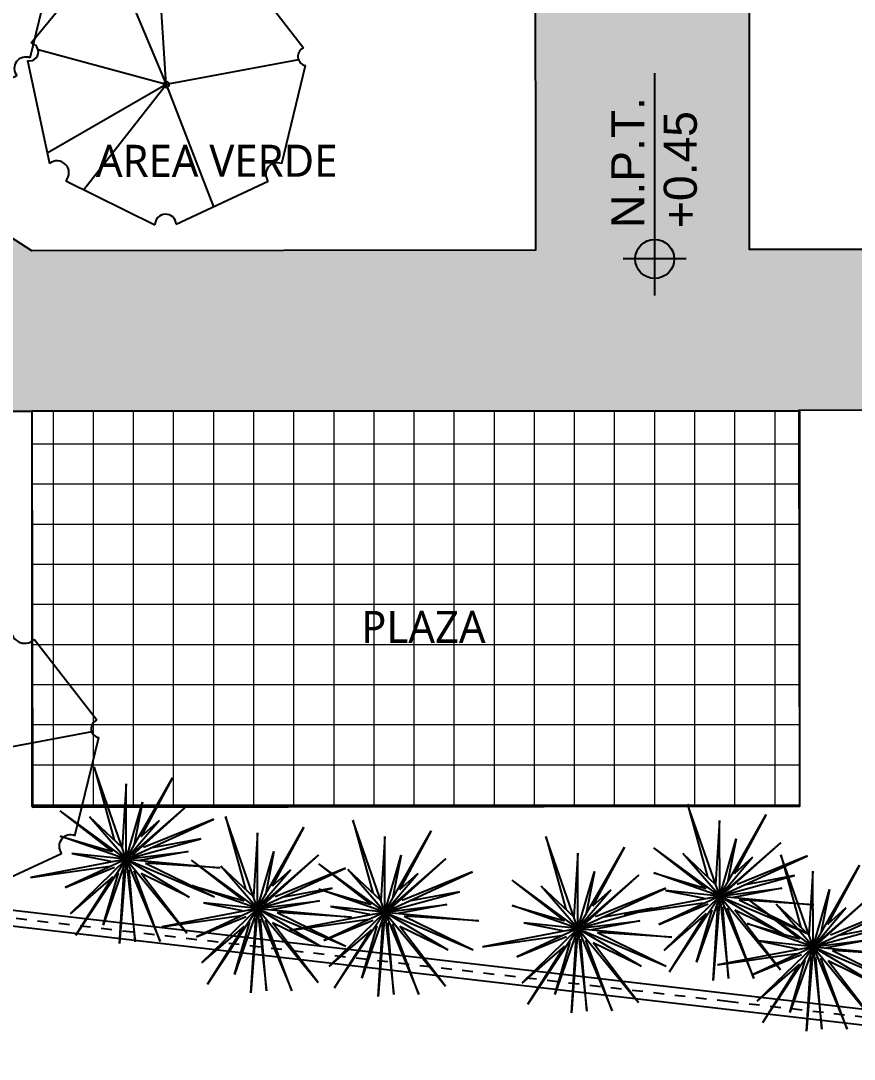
# Model space of a CAD drawing. Header units: feet. Extents: x 1019 to 2236, y -546 to 122.
# Drawn here: x 1080.36 to 1088.16, y -243.1 to -233.39 of the extents above; entities that cross this region are included whole.
import ezdxf

# ---------------------------------------------------------------- set-up
doc = ezdxf.new("R2010")
doc.units = ezdxf.units.FT
doc.header["$LTSCALE"] = 0.05
doc.header["$MEASUREMENT"] = 0
doc.linetypes.add('DASHDOT', pattern=[25.4, 12.7, -6.35, 0, -6.35])
for name, color, linetype, lineweight in [('A-GENM', 8, 'Continuous', 9), ('arq-pisos', 251, 'Continuous', 5), ('None', 7, 'Continuous', 5)]:
    doc.layers.add(name, color=color, linetype=linetype, lineweight=lineweight)
for name, color, linetype in [('DIM', 10, 'Continuous'), ('PISO', 8, 'Continuous'), ('SOLAR', 2, 'DASHDOT'), ('TXT', 2, 'Continuous')]:
    doc.layers.add(name, color=color, linetype=linetype)
doc.layers.add('PLANTS', color=7, linetype='Continuous', true_color=0x005716)
doc.styles.add('ads', font='trebuc.ttf', dxfattribs={"height": 0.14})
doc.styles.add('ROMAND', font='arial.ttf')

# ---------------------------------------------------------------- blocks, each defined once
blk = doc.blocks.new('ARBOL4')
at = {"layer": 'PLANTS'}
for p, q in [((-0.2152249999999469, 0.439233999999459), (-0.4456980000000215, 0.1737880000000303)), ((-0.1720059999998114, 0.4302120000001821), (-2.842170943040401e-14, -2.842170943040401e-14)), ((0.1899800000000766, 0.4429339999996671), (-0.1577720000000511, 0.4574759999995592)), ((0.4654390000000319, 0.1266879999993478), (0.2585340000000258, 0.409627999999401)), ((-2.842170943040401e-14, -2.842170943040401e-14), (0.3816190000001995, 0.241315999999614)), ((-0.4742929999997898, 0.08768700000015883), (-0.409358999999796, -0.2639520000002733)), ((0.392021000000085, -0.274733000000225), (0.4821400000000438, 0.05578199999942512)), ((-2.842170943040401e-14, -2.842170943040401e-14), (-0.4366259999997339, -0.1162990000002821)), ((-0.3737299999998243, -0.2515890000004504), (-2.842170943040401e-14, -2.842170943040401e-14)), ((-2.842170943040401e-14, -2.842170943040401e-14), (-0.03092599999993695, -0.456175000000286)), ((0.4102560000000892, -0.2078570000003594), (-2.842170943040401e-14, -2.842170943040401e-14)), ((-2.842170943040401e-14, -2.842170943040401e-14), (0.3113290000000859, -0.3563519999998164)), ((-0.3758429999998327, -0.3099650000004033), (-0.04903399999969338, -0.4845290000003217)), ((0.01192100000022833, -0.4854180000002373), (0.3453370000001712, -0.3416919999999948))]:
    blk.add_line(p, q, dxfattribs=at)
for centre, radius, start, end in [((-0.1890739999999198, 0.4564700000000528), 0.031319, 213.3860779999999, 1.840691), ((0.2283990000000529, 0.4348030000000733), 0.03927, 168.050674, 320.127319), ((-0.473469999999935, 0.1352120000001094), 0.047533, 269.007996, 54.24858100000002), ((0.4743880000000615, 0.09137699999971005), 0.036427, 104.220505, 282.2873540000001), ((-2.842170943040401e-14, -2.842170943040401e-14), 0.01, 0, 180), ((-2.842170943040401e-14, -2.842170943040401e-14), 0.01, 180, 0), ((-0.3836719999999616, -0.2804550000001029), 0.030531, 284.858551, 147.280869), ((0.3713179999999454, -0.3100519999998426), 0.04094, 59.622765, 230.608597), ((-0.01854299999970976, -0.4840420000000734), 0.030495, 357.413361, 180.915833)]:
    blk.add_arc(centre, radius, start, end, dxfattribs=at)
blk = doc.blocks.new('T36')
at = {"color": 86, "linetype": 'Continuous'}
for p, q in [((-0.003432332799093274, -0.009416746714123292), (-0.05411833279913481, 0.4721182532857711)), ((-0.05411833279913481, 0.4721182532857711), (-0.003432332799093274, 0.09195825328606588)), ((-0.003432332799093274, -0.009416746714123292), (0.0979426672010959, 0.4721182532857711)), ((-0.003432332799093274, 0.09195825328606588), (0.0979426672010959, 0.4721182532857711)), ((-0.003432332799093274, -0.009416746714123292), (-0.2936033327991936, 0.3918132532853633)), ((-0.2936033327991936, 0.3918132532853633), (-0.07946333279915052, 0.06661425328547921)), ((-0.003432332799093274, -0.009416746714123292), (-0.1808393327987687, 0.3453992532859047)), ((-0.1808393327987687, 0.3453992532859047), (-0.08295933279896417, 0.1006982532853726)), ((-0.003432332799093274, -0.009416746714123292), (0.3071196672008227, 0.3692682532855542)), ((-0.003432332799093274, -0.009416746714123292), (0.1232876672011116, 0.3453992532859047)), ((0.3071196672008227, 0.3692682532855542), (0.05262866720113379, 0.08037125328519323)), ((0.1232876672011116, 0.3453992532859047), (0.05262866720113379, 0.08037125328519323)), ((-0.003432332799093274, -0.009416746714123292), (-0.1048083327991662, 0.2947102532853023)), ((-0.1048083327991662, 0.2947102532853023), (-0.01067333279888771, 0.05937325328523002)), ((-0.003432332799093274, -0.009416746714123292), (-0.3329043327989893, 0.244022253285948)), ((-0.3329043327989893, 0.244022253285948), (-0.02877533279888667, 0.01592625328521535)), ((-0.003432332799093274, -0.009416746714123292), (0.3767286672009504, 0.244022253285948)), ((0.3767286672009504, 0.244022253285948), (0.04725666720105437, 0.04126925328546349)), ((-0.003432332799093274, -0.009416746714123292), (-0.4596243327991942, 0.1426462532854202)), ((-0.4596243327991942, 0.1426462532854202), (-0.130153332799182, 0.04126925328546349)), ((-0.003432332799093274, -0.009416746714123292), (-0.2315283327989164, 0.1173032532860816)), ((-0.2315283327989164, 0.1173032532860816), (-0.130153332799182, 0.04126925328546349)), ((-0.003432332799093274, -0.009416746714123292), (0.4020736672009662, 0.1173032532860816)), ((0.4020736672009662, 0.1173032532860816), (0.04725666720105437, 0.01592625328521535)), ((-0.003432332799093274, -0.009416746714123292), (-0.3075593327989736, 0.01592625328521535)), ((-0.3075593327989736, 0.01592625328521535), (-0.07946333279915052, 0.01592625328521535)), ((-0.003432332799093274, -0.009416746714123292), (0.4274166672012143, 0.04126925328546349)), ((0.4274166672012143, 0.04126925328546349), (0.04725666720105437, -0.009416746714123292)), ((-0.003432332799093274, -0.009416746714123292), (-0.4342793327991785, -0.2628577467139621)), ((-0.003432332799093274, -0.009416746714123292), (-0.3835923327987985, -0.08544974671440286)), ((-0.3835923327987985, -0.08544974671440286), (-0.0585393327987731, -0.04183474671390286)), ((-0.003432332799093274, -0.009416746714123292), (-0.1808393327987687, -0.3895787467145055)), ((-0.003432332799093274, -0.009416746714123292), (-0.1808393327987687, -0.2375127467139464)), ((-0.1808393327987687, -0.2375127467139464), (-0.0585393327987731, -0.04183474671390286)), ((-0.003432332799093274, -0.009416746714123292), (-0.05411833279913481, -0.3642337467144898)), ((-0.003432332799093274, -0.009416746714123292), (0.1832206672011125, -0.472459746714776)), ((-0.003432332799093274, -0.009416746714123292), (0.4274166672012143, -0.1868267467143596)), ((-0.003432332799093274, -0.009416746714123292), (0.02191266720092244, -0.2882027467139778)), ((-0.003432332799093274, -0.009416746714123292), (0.3513836672009347, -0.06010674671415472)), ((-0.003432332799093274, -0.009416746714123292), (0.1993206672009364, -0.2882027467139778)), ((-0.003432332799093274, -0.009416746714123292), (0.326038667200919, -0.2375127467139464)), ((0.3513836672009347, -0.06010674671415472), (0.07259966720084776, -0.03476174671413901)), ((-0.4342793327991785, -0.2628577467139621), (-0.08867933279907447, -0.09005774671459221)), ((-0.02877533279888667, -0.08544974671440286), (-0.1808393327987687, -0.3895787467145055)), ((-0.05411833279913481, -0.3642337467144898), (-0.02877533279888667, -0.08544974671440286)), ((0.02191266720092244, -0.2882027467139778), (0.02191266720092244, -0.08544974671440286)), ((0.1993206672009364, -0.2882027467139778), (0.04725666720105437, -0.06010674671415472)), ((0.1832206672011125, -0.472459746714776), (0.04725666720105437, -0.08544974671440286)), ((0.4274166672012143, -0.1868267467143596), (0.0979426672010959, -0.06010674671415472)), ((0.0979426672010959, -0.06010674671415472), (0.326038667200919, -0.2375127467139464))]:
    blk.add_line(p, q, dxfattribs=at)
blk = doc.blocks.new('Arbol222')
at = {"layer": 'PLANTS', "lineweight": 15, "xscale": 1.5, "yscale": 1.5, "zscale": 1.5}
blk.add_blockref('T36', (0.005148499198639911, 0.01412512007118494), dxfattribs=at)
blk = doc.blocks.new('A$C7FF54E45')
at = {"layer": 'SOLAR', "linetype": 'Continuous', "ltscale": 0.15}
blk.add_lwpolyline([(66.12439063489487, 33.19073778585782), (34.85326115934302, 30.69303219857058), (7.64207501328726, 28.4957053047721), (3.319787832314888, 28.11882106983016), (3.337749360746864, 28.27095638539677), (7.629523272532112, 28.64517999885947), (34.84118782851991, 30.8425455246751), (66.26041392086577, 33.35208002717455), (68.07844138191501, 13.24573084471501), (60.53048330554344, 11.74891307491532), (47.10206688813489, 9.085955476254487), (34.37258560389824, 6.546204599224227), (24.07346573315488, 4.556692042189896), (22.00701846450744, 4.130631699119592), (9.48062037922141, 1.695746566919575), (-0.01846821274951078, -0.1564250363915347), (-1.382724974519078e-07, 7.571654450089227e-07)], dxfattribs=at)
at = {"layer": 'SOLAR', "ltscale": 0.03}
blk.add_lwpolyline([(3.342090906178328, 28.19605037381348), (7.635799142909406, 28.57044265181576), (34.84722449393146, 30.76778886162284), (66.11763627584796, 33.26543715339218), (67.91689886889199, 13.36661673304383), (60.5013053518505, 11.89604786692011), (47.07280333487989, 9.233073293211948), (34.34368576593803, 6.693394983650723), (24.0440946311177, 4.70379139109), (21.97756189070714, 4.277713425441434), (9.45199902991493, 1.842990644436725), (-1.382724974519078e-07, 7.571654450089227e-07), (3.327512875918927, 28.18425269225123)], dxfattribs=at)
blk = doc.blocks.new('A$C04841795')
at = {"ltscale": 45}
h = blk.add_hatch(color=256, dxfattribs=at)
h.dxf.hatch_style = 1
h.paths.add_polyline_path([(0.1787583867221656, 0.2493702602978374), (0.1787583867221656, 0.1537738697206805), (0.2743547772993224, 0.1537738697206805, 0.414213562373095)])
h.paths.add_polyline_path([(0.1787583867221656, 0.1537738697206805), (0.08316199614500874, 0.1537738697206805, 0.414213562373095), (0.1787583867221656, 0.05817747914352367)])
at = {"layer": 'TXT', "ltscale": 45}
for p, q in [((0.1787583867221656, 2.77332219411619e-07), (0.1787583867221656, 0.3075474621091416)), ((0, 0.1537738697206805), (1.087301864433812, 0.1537738697206805))]:
    blk.add_line(p, q, dxfattribs=at)
blk.add_circle((0.1787583867221656, 0.1537738697206805), 0.09559639057715685, dxfattribs=at)

msp = doc.modelspace()

# ---------------------------------------------------------------- hatches: boundary and pattern name
at = {"layer": 'arq-pisos'}
h = msp.add_hatch(dxfattribs=at)
h.set_pattern_fill('AR-HBONE', color=256, scale=0.06, angle=90)
h.set_pattern_definition([(135, (856.7926709093535, 77.64974941367103), (-0.3394112549695428, 4.742829794065559e-17), [0.72, -0.24]), (225, (856.6229652818535, 77.81945504117101), (-0.3394112549695428, 4.742829794065559e-17), [0.72, -0.24])])
edge = h.paths.add_edge_path()
edge.add_line((1080.467131900396, -237.0456512070924), (1087.643781578432, -237.0364224119758))
edge.add_line((1087.643781578432, -237.0364224119758), (1087.643779721789, -237.0349786183718))
edge.add_line((1087.643779721789, -237.0349786183718), (1096.139869125129, -237.0240530929647))
edge.add_line((1096.139869125129, -237.0240530929647), (1096.327007298171, -238.1679739799635))
edge.add_arc((1097.313888600914, -238.0065264829349), 1.000000000000257, 189.2909241103366, 252.0570126603692)
edge.add_line((1097.00581811637, -238.9578900183691), (1116.043871448137, -245.1227913376059))
edge.add_line((1116.043871448137, -245.1227913376059), (1116.351941932678, -244.1714278021783))
edge.add_line((1116.351941932679, -244.1714278021783), (1097.89039010357, -238.1932091658944))
edge.add_line((1097.89039010357, -238.1932091658945), (1102.973553098533, -222.4957108312331))
edge.add_line((1102.973553098533, -222.4957108312331), (1107.542647689461, -223.9752747751139))
edge.add_line((1107.542647689461, -223.9752747751139), (1109.072801628794, -219.2151546256508))
edge.add_line((1109.072801628794, -219.2151546256508), (1108.705004318849, -219.0960545222013))
edge.add_line((1108.705004318849, -219.0960545222011), (1108.218579942385, -219.0939984674119))
edge.add_line((1108.218579942385, -219.093998467412), (1106.985650112821, -222.9014533858398))
edge.add_line((1106.98565011282, -222.9014533858398), (1102.289148716652, -221.3806325777186))
edge.add_line((1102.289148716652, -221.3806325777185), (1097.934106870986, -234.8295938224098))
edge.add_arc((1096.982743335552, -234.5215233378667), 0.9999999999998797, 270.07367932703687, 342.05701266037966, ccw=False)
edge.add_line((1096.984029282045, -235.521522511037), (1087.178435507194, -235.5341319903906))
edge.add_line((1087.178435507194, -235.5341319903906), (1087.178435507195, -232.3647135079118))
edge.add_line((1087.178435507195, -232.3647135079119), (1085.174362387643, -232.3672906408428))
edge.add_line((1085.174362387643, -232.3672906408427), (1085.178439943499, -235.5381476757902))
edge.add_line((1085.178439943499, -235.5381476757902), (1080.465201124013, -235.5442086537329))
edge.add_line((1080.465201124013, -235.5442086537329), (1070.904063599245, -229.3663044251924))
edge.add_line((1070.904063599245, -229.3663044251924), (1070.672698766311, -231.3528769293018))
edge.add_line((1070.672698766311, -231.3528769293018), (1079.234423259103, -236.8850130177744))
edge.add_arc((1079.777134830062, -236.0450938843176), 0.9999999999996037, 237.1315812994204, 270.0736793270483)
edge.add_line((1079.778420776555, -237.0450930574876), (1080.467131900396, -237.0456512070924))
h = msp.add_hatch(dxfattribs=at)
h.set_pattern_fill('NET', color=256, scale=3, angle=90)
h.set_pattern_definition([(90, (856.7926709093535, 77.64974941367103), (-0.375, 2.296212748401287e-17), []), (180, (856.7926709093535, 77.64974941367103), (-4.592425496802574e-17, -0.375), [])])
h.paths.add_polyline_path([(1087.648539580457, -240.7364193527064), (1087.648539580457, -237.0456512070924), (1080.467131900396, -237.0456512070924), (1080.467131900396, -240.7364193527064)])

# ---------------------------------------------------------------- linework, layer by layer
at = {"layer": 'A-GENM', "extrusion": (7.74728961152093e-15, 7.31823233383008e-14, -1)}
msp.add_line((1070.904063599246, -229.3663044251928), (1080.465201124013, -235.5442086537329), dxfattribs=at)
at = {"layer": 'A-GENM'}
for p, q in [((1085.174341702972, -232.3512054818099), (1085.178439943499, -235.5381476757904)), ((1087.174341598834, -232.3505586481523), (1087.178435507194, -235.5341319903906)), ((1080.465201124013, -235.5442086537329), (1085.178439943499, -235.5381476757904)), ((1087.178435507194, -235.5341319903906), (1096.142780651694, -235.5226043126576)), ((1079.778420776555, -237.0450930574876), (1096.139869125129, -237.0240530929647)), ((1080.467131900396, -237.0456512070924), (1087.647342937639, -237.0364178322546)), ((1080.468328543214, -240.7456527275443), (1087.648539580457, -240.7364193527064))]:
    msp.add_line(p, q, dxfattribs=at)
at = {"layer": 'A-GENM', "extrusion": (-1.459741606195807e-15, 5.09803401601322e-16, -1)}
msp.add_line((1080.467131900396, -237.0456512070924), (1080.468265193512, -240.5497764067121), dxfattribs=at)
at = {"layer": 'A-GENM', "extrusion": (-2.204073600548922e-16, 5.102042231731259e-16, -1)}
msp.add_line((1087.647342937639, -237.0364178322546), (1087.648539580457, -240.7364193527064), dxfattribs=at)
at = {"layer": 'DIM'}
msp.add_lwpolyline([(1097.934106870986, -234.8295938224098, -0.3248392986090066), (1096.984029282045, -235.521522511037), (1087.178435507194, -235.5341319903906), (1087.178435507195, -232.3647135079119), (1085.174362387643, -232.3672906408427), (1085.178439943499, -235.5381476757902), (1080.465201124013, -235.5442086537329), (1070.904063599245, -229.3663044251924), (1070.672698766311, -231.3528769293018), (1079.234423259103, -236.8850130177744, 0.1447351525639104), (1079.778420776555, -237.0450930574876), (1080.467131900396, -237.0456512070924), (1080.47188990242, -240.7456481478231), (1087.648539580457, -240.7364193527064), (1087.643779721789, -237.0349786183718), (1096.139869125129, -237.0240530929647), (1096.32700729817, -238.1679739799634, 0.2809276722730288), (1097.00581811637, -238.9578900183691), (1116.043871448137, -245.1227913376059)], format="xyb", dxfattribs=at)
msp.add_lwpolyline([(1087.648539580457, -240.7364193527064), (1087.648539580457, -237.0456512070924), (1080.467131900396, -237.0456512070924), (1080.467131900396, -240.7364193527064)], close=True, dxfattribs=at)

# ---------------------------------------------------------------- block references
at = {"ltscale": 45, "xscale": 1.911, "yscale": 1.911, "zscale": 1.911, "rotation": 90}
msp.add_blockref('A$C04841795', (1086.586509004557, -235.9630619058444), dxfattribs=at)
msp.add_blockref('A$C04841795', (1086.586509004557, -235.9630619058444), dxfattribs=at)
at = {"layer": 'None', "lineweight": 15}
for name, p, xscale, yscale, zscale, rotation in [('ARBOL4', (1079.371055385271, -233.0020719293988), 2.714450404586388, 2.714450404586388, 2.714450404586388, 258.7903459937169), ('ARBOL4', (1081.724115366085, -233.9904056431992), 2.714450404586388, 2.714450404586388, 2.714450404586388, 258.7903459937169), ('ARBOL4', (1079.790843303926, -240.2745714406984), 2.714450404586388, 2.714450404586388, 2.714450404586388, 258.7903459937169), ('Arbol222', (1081.349296397007, -241.2341902014251), 1.215642893999417, 1.215642893999417, 1.215642893999417, 258.7903459937172), ('Arbol222', (1086.901074465176, -241.5783794207755), 1.215642893999417, 1.215642893999417, 1.215642893999417, 258.7903459937172), ('Arbol222', (1082.578228921204, -241.6950905252576), 1.215642893999417, 1.215642893999417, 1.215642893999417, 258.7903459937172), ('Arbol222', (1083.768607420659, -241.7290930006162), 1.215642893999417, 1.215642893999417, 1.215642893999417, 258.7903459937172), ('Arbol222', (1085.574774254054, -241.8821779219778), 1.215642893999417, 1.215642893999417, 1.215642893999417, 258.7903459937172), ('Arbol222', (1087.773583270834, -242.0512829457023), 1.215642893999417, 1.215642893999417, 1.215642893999417, 258.7903459937172)]:
    msp.add_blockref(name, p, dxfattribs=dict(at, xscale=xscale, yscale=yscale, zscale=zscale, rotation=rotation))
at = {"layer": 'PISO', "rotation": 168.7903459937098}
msp.add_blockref('A$C7FF54E45', (1127.139712864305, -219.1576307773007), dxfattribs=at)

# ---------------------------------------------------------------- texts
at = {"layer": 'TXT', "ltscale": 45, "style": 'ROMAND'}
for s, p in [('N.P.T.', (1086.194841567851, -235.3327506992856)), ('N.P.T.', (1086.194841567851, -235.3327506992856)), ('+0.45', (1086.686436909137, -235.3327506992856))]:
    msp.add_text(s, height=0.3095819999999997, rotation=90, dxfattribs=at).set_placement(p)
at = {"layer": 'TXT', "char_height": 0.3, "width": 2.687999999999999, "attachment_point": 2, "rotation": 0.01853041959242006, "style": 'ads'}
for s, insert in [('AREA VERDE', (1082.194749185696, -234.553235834526)), ('PLAZA', (1084.128645553451, -238.9111792901721))]:
    msp.add_mtext(s, dxfattribs=dict(at, insert=insert))

doc.saveas('drawing.dxf')
